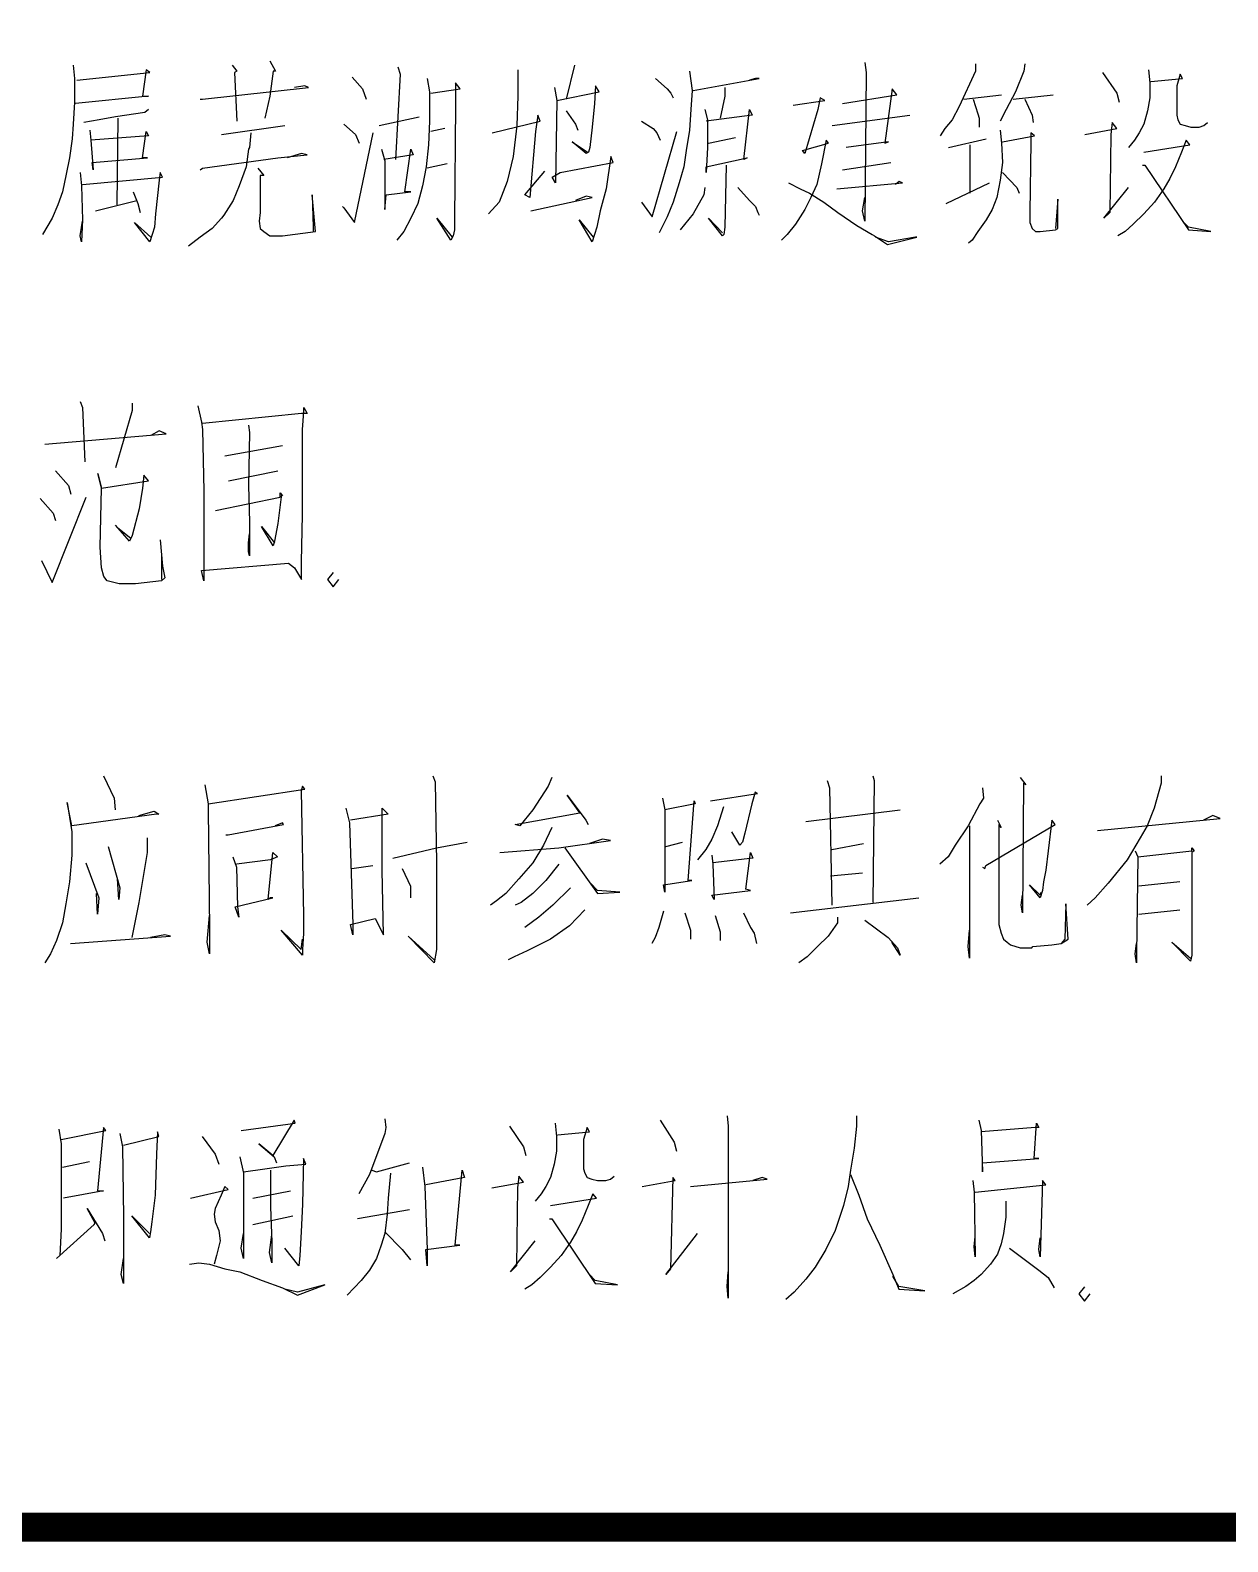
# Model space of a CAD drawing. Extents: x -307088 to 5640332, y -3541089 to -2181377.
# Drawn here: x 5609129 to 5611181, y -3195514 to -3192923 of the extents above; entities that cross this region are included whole.
import ezdxf

# ---------------------------------------------------------------- set-up
doc = ezdxf.new("R2010")
doc.units = 0
doc.header["$LTSCALE"] = 100
doc.header["$MEASUREMENT"] = 0
doc.layers.get('0').update_dxf_attribs({"linetype": 'CONTINUOUS'})
doc.layers.add('PUB_TITLE', color=4, linetype='CONTINUOUS')

# ---------------------------------------------------------------- blocks, each defined once
blk = doc.blocks.new('A$C7C132CDA')
at = {"layer": 'PUB_TITLE'}
for p, q in [((1951.2, 2530.5), (1953.2, 2507.8)), ((1957.2, 2505.3), (2082.2, 2517.9)), ((2076.2, 2522.9), (2070.1, 2477.6)), ((2082.2, 2517.9), (2076.2, 2522.9)), ((2223.3, 2530.5), (2231.4, 2520.4)), ((2231.4, 2520.4), (2227.3, 2517.9)), ((2227.3, 2517.9), (2231.4, 2434.7)), ((2287.8, 2538), (2297.9, 2520.4)), ((2293.9, 2520.4), (2287.8, 2477.6)), ((2297.9, 2520.4), (2293.9, 2520.4)), ((2511.6, 2515.4), (2503.5, 2369.2)), ((2507.5, 2528), (2511.6, 2515.4)), ((2713.1, 2522.9), (2713.1, 2477.6)), ((2809.9, 2530.5), (2795.8, 2472.5)), ((3007.4, 2520.4), (3011.5, 2487.6)), ((3307.8, 2535.5), (3309.8, 2517.9)), ((3309.8, 2517.9), (3307.8, 2263.4)), ((3497.3, 2520.4), (3469, 2459.9)), ((3497.3, 2533), (3497.3, 2520.4)), ((3579.9, 2520.4), (3565.8, 2485.1)), ((3581.9, 2533), (3579.9, 2520.4)), ((3715, 2517.9), (3739.1, 2482.6)), ((3793.6, 2522.9), (3795.6, 2500.2)), ((3848, 2515.4), (3841.9, 2495.2)), ((3852, 2507.8), (3848, 2515.4)), ((1953.2, 2507.8), (1953.2, 2467.5)), ((2172.9, 2472.5), (2354.3, 2492.7)), ((2348.3, 2495.2), (2330.1, 2492.7)), ((2354.3, 2492.7), (2348.3, 2495.2)), ((2428.9, 2510.3), (2447.1, 2490.2)), ((2447.1, 2490.2), (2453.1, 2472.5)), ((2557.9, 2507.8), (2561.9, 2485.1)), ((2564, 2482.6), (2614.4, 2490.2)), ((2606.3, 2500.2), (2606.3, 2462.4)), ((2614.4, 2490.2), (2606.3, 2500.2)), ((2775.6, 2492.7), (2779.6, 2470)), ((2846.2, 2495.2), (2844.2, 2465)), ((2852.2, 2485.1), (2846.2, 2495.2)), ((2949, 2507.8), (2969.1, 2490.2)), ((2969.1, 2490.2), (2975.2, 2482.6)), ((3011.5, 2487.6), (3009.4, 2454.9)), ((3013.5, 2487.6), (3126.4, 2507.8)), ((3067.9, 2492.7), (3067.9, 2477.6)), ((3120.3, 2507.8), (3110.2, 2505.3)), ((3126.4, 2507.8), (3120.3, 2507.8)), ((3354.1, 2490.2), (3342, 2396.9)), ((3362.2, 2480.1), (3354.1, 2490.2)), ((3795.6, 2500.2), (3795.6, 2475)), ((3797.6, 2502.8), (3852, 2507.8)), ((3841.9, 2495.2), (3841.9, 2477.6)), ((1953.2, 2467.5), (1951.2, 2429.7)), ((2080.2, 2477.6), (1955.2, 2465)), ((2070.1, 2477.6), (2080.2, 2477.6)), ((2168.9, 2472.5), (2172.9, 2472.5)), ((2287.8, 2477.6), (2279.7, 2439.8)), ((2561.9, 2485.1), (2561.9, 2434.7)), ((2606.3, 2462.4), (2604.3, 2265.9)), ((2713.1, 2477.6), (2711.1, 2427.2)), ((2779.6, 2470), (2777.6, 2328.9)), ((2779.6, 2470), (2852.2, 2485.1)), ((2844.2, 2465), (2840.1, 2424.6)), ((2975.2, 2482.6), (2979.2, 2475)), ((3067.9, 2477.6), (3059.8, 2439.8)), ((3184.8, 2462.4), (3239.2, 2470)), ((3231.2, 2475), (3227.1, 2454.9)), ((3239.2, 2470), (3231.2, 2475)), ((3269.5, 2465), (3362.2, 2480.1)), ((3477.1, 2472.5), (3541.6, 2480.1)), ((3493.2, 2472.5), (3501.3, 2447.3)), ((3565.8, 2485.1), (3549.7, 2454.9)), ((3561.8, 2472.5), (3630.3, 2480.1)), ((3581.9, 2472.5), (3594, 2444.8)), ((3739.1, 2482.6), (3743.2, 2467.5)), ((3795.6, 2475), (3791.6, 2452.4)), ((3841.9, 2477.6), (3841.9, 2462.4)), ((3841.9, 2462.4), (3841.9, 2444.8)), ((1995.5, 2437.2), (1969.3, 2432.2)), ((2023.7, 2442.3), (1995.5, 2437.2)), ((2074.1, 2449.8), (2023.7, 2442.3)), ((2027.8, 2439.8), (2025.8, 2291.1)), ((2080.2, 2454.9), (2074.1, 2449.8)), ((2475.3, 2427.2), (2543.8, 2442.3)), ((2747.4, 2444.8), (2743.4, 2417.1)), ((2751.4, 2434.7), (2747.4, 2444.8)), ((2795.8, 2452.4), (2811.9, 2429.7)), ((3009.4, 2454.9), (3007.4, 2419.6)), ((3033.6, 2454.9), (3037.7, 2437.2)), ((3114.3, 2444.8), (3035.6, 2434.7)), ((3037.7, 2437.2), (3037.7, 2389.4)), ((3100.2, 2369.2), (3110.2, 2454.9)), ((3110.2, 2454.9), (3114.3, 2444.8)), ((3227.1, 2454.9), (3205, 2379.3)), ((3251.3, 2427.2), (3384.4, 2444.8)), ((3456.9, 2437.2), (3444.8, 2422.1)), ((3469, 2459.9), (3456.9, 2437.2)), ((3501.3, 2447.3), (3503.3, 2439.8)), ((3503.3, 2439.8), (3503.3, 2424.6)), ((3549.7, 2454.9), (3539.6, 2434.7)), ((3594, 2444.8), (3596, 2432.2)), ((3791.6, 2452.4), (3785.5, 2429.7)), ((3841.9, 2444.8), (3844, 2437.2)), ((3844, 2437.2), (3848, 2429.7)), ((1951.2, 2429.7), (1949.2, 2404.5)), ((1979.4, 2419.6), (1981.4, 2402)), ((2080.2, 2409.5), (1981.4, 2402)), ((2070.1, 2371.7), (2076.2, 2417.1)), ((2076.2, 2417.1), (2080.2, 2409.5)), ((2205.2, 2412), (2314, 2427.2)), ((2255.6, 2414.6), (2253.5, 2389.4)), ((2414.8, 2429.7), (2435, 2412)), ((2432.9, 2260.9), (2465.2, 2414.6)), ((2435, 2412), (2441, 2396.9)), ((2561.9, 2434.7), (2559.9, 2394.4)), ((2588.2, 2422.1), (2564, 2417.1)), ((2668.8, 2414.6), (2751.4, 2434.7)), ((2711.1, 2427.2), (2705.1, 2374.3)), ((2743.4, 2417.1), (2733.3, 2303.7)), ((2811.9, 2429.7), (2815.9, 2419.6)), ((2840.1, 2424.6), (2836.1, 2389.4)), ((2924.8, 2434.7), (2944.9, 2422.1)), ((2942.9, 2270.9), (2985.3, 2417.1)), ((2944.9, 2422.1), (2951, 2414.6)), ((2951, 2414.6), (2957, 2402)), ((3007.4, 2419.6), (3001.4, 2384.3)), ((3444.8, 2422.1), (3436.8, 2409.5)), ((3539.6, 2419.6), (3541.6, 2396.9)), ((3543.6, 2399.4), (3598, 2409.5)), ((3592, 2414.6), (3592, 2399.4)), ((3598, 2409.5), (3592, 2414.6)), ((3684.7, 2412), (3739.1, 2422.1)), ((3729.1, 2412), (3727.1, 2278.5)), ((3731.1, 2432.2), (3729.1, 2412)), ((3739.1, 2422.1), (3731.1, 2432.2)), ((3777.4, 2414.6), (3769.4, 2402)), ((3785.5, 2429.7), (3777.4, 2414.6)), ((3848, 2429.7), (3856.1, 2427.2)), ((3856.1, 2427.2), (3866.1, 2424.6)), ((3866.1, 2424.6), (3880.2, 2424.6)), ((3880.2, 2424.6), (3888.3, 2427.2)), ((3888.3, 2427.2), (3894.4, 2432.2)), ((1949.2, 2404.5), (1945.1, 2371.7)), ((1981.4, 2402), (1985.4, 2351.6)), ((2251.5, 2386.8), (2247.5, 2356.6)), ((2253.5, 2389.4), (2251.5, 2386.8)), ((2479.3, 2386.8), (2485.4, 2366.7)), ((2519.6, 2313.8), (2529.7, 2386.8)), ((2529.7, 2386.8), (2533.7, 2376.8)), ((2559.9, 2394.4), (2555.9, 2356.6)), ((2805.9, 2399.4), (2832.1, 2381.8)), ((2830, 2379.3), (2805.9, 2399.4)), ((2836.1, 2389.4), (2834.1, 2381.8)), ((3001.4, 2384.3), (2997.4, 2356.6)), ((3037.7, 2389.4), (3035.6, 2346.5)), ((3039.7, 2396.9), (3086, 2407)), ((3200.9, 2384.3), (3245.3, 2396.9)), ((3205, 2379.3), (3200.9, 2384.3)), ((3241.3, 2402), (3233.2, 2361.7)), ((3245.3, 2396.9), (3241.3, 2402)), ((3348.1, 2399.4), (3275.5, 2389.4)), ((3342, 2396.9), (3348.1, 2399.4)), ((3450.9, 2389.4), (3515.4, 2404.5)), ((3487.2, 2394.4), (3487.2, 2311.3)), ((3541.6, 2396.9), (3543.6, 2364.2)), ((3592, 2399.4), (3590, 2278.5)), ((3769.4, 2402), (3759.3, 2389.4)), ((3785.5, 2381.8), (3864.1, 2394.4)), ((3858.1, 2402), (3850, 2381.8)), ((3864.1, 2394.4), (3858.1, 2402)), ((1945.1, 2371.7), (1939.1, 2344)), ((1983.4, 2364.2), (2078.2, 2371.7)), ((1985.4, 2351.6), (1983.4, 2364.2)), ((2078.2, 2371.7), (2070.1, 2371.7)), ((2172.9, 2354.1), (2301.9, 2371.7)), ((2301.9, 2371.7), (2352.3, 2376.8)), ((2342.2, 2379.3), (2318, 2371.7)), ((2352.3, 2376.8), (2342.2, 2379.3)), ((2533.7, 2376.8), (2483.3, 2369.2)), ((2485.4, 2366.7), (2485.4, 2283.5)), ((2592.2, 2361.7), (2557.9, 2354.1)), ((2705.1, 2374.3), (2695, 2331.4)), ((2785.7, 2346.5), (2876.4, 2364.2)), ((2834.1, 2381.8), (2830, 2379.3)), ((2872.4, 2374.3), (2864.3, 2318.8)), ((2876.4, 2364.2), (2872.4, 2374.3)), ((3035.6, 2356.6), (3106.2, 2371.7)), ((3069.9, 2359.1), (3067.9, 2253.3)), ((3106.2, 2371.7), (3100.2, 2369.2)), ((3233.2, 2361.7), (3225.1, 2326.4)), ((3269.5, 2351.6), (3352.1, 2364.2)), ((3543.6, 2364.2), (3539.6, 2333.9)), ((3783.5, 2359.1), (3787.5, 2359.1)), ((3787.5, 2359.1), (3862.1, 2248.3)), ((3850, 2381.8), (3839.9, 2356.6)), ((1939.1, 2344), (1933, 2313.8)), ((1963.3, 2346.5), (1965.3, 2323.9)), ((1967.3, 2326.4), (2104.4, 2339)), ((2098.3, 2333.9), (2092.3, 2276)), ((2100.3, 2346.5), (2098.3, 2333.9)), ((2104.4, 2339), (2100.3, 2346.5)), ((2168.9, 2351.6), (2172.9, 2354.1)), ((2247.5, 2356.6), (2235.4, 2323.9)), ((2267.6, 2354.1), (2277.7, 2341.5)), ((2271.7, 2341.5), (2271.7, 2283.5)), ((2277.7, 2341.5), (2271.7, 2341.5)), ((2555.9, 2356.6), (2549.9, 2323.9)), ((2725.2, 2308.7), (2759.5, 2349.1)), ((2771.6, 2339), (2785.7, 2346.5)), ((2777.6, 2328.9), (2771.6, 2339)), ((2997.4, 2356.6), (2989.3, 2328.9)), ((3035.6, 2346.5), (3035.6, 2356.6)), ((3539.6, 2333.9), (3533.5, 2303.7)), ((3543.6, 2346.5), (3567.8, 2321.3)), ((3829.9, 2336.5), (3819.8, 2318.8)), ((3839.9, 2356.6), (3829.9, 2336.5)), ((1933, 2313.8), (1925, 2291.1)), ((1965.3, 2323.9), (1967.3, 2265.9)), ((2054, 2313.8), (2062, 2293.6)), ((2235.4, 2323.9), (2225.3, 2298.7)), ((2360.4, 2308.7), (2362.4, 2253.3)), ((2366.4, 2245.7), (2360.4, 2308.7)), ((2485.4, 2283.5), (2487.4, 2308.7)), ((2487.4, 2308.7), (2529.7, 2313.8)), ((2529.7, 2313.8), (2519.6, 2313.8)), ((2549.9, 2323.9), (2541.8, 2293.6)), ((2695, 2331.4), (2680.9, 2296.1)), ((2733.3, 2303.7), (2725.2, 2308.7)), ((2830, 2306.2), (2811.9, 2298.7)), ((2840.1, 2303.7), (2830, 2306.2)), ((2864.3, 2318.8), (2854.2, 2281)), ((2989.3, 2328.9), (2979.2, 2296.1)), ((3031.6, 2308.7), (3013.5, 2276)), ((3033.6, 2321.3), (3031.6, 2308.7)), ((3090.1, 2321.3), (3110.2, 2298.7)), ((3176.8, 2328.9), (3196.9, 2318.8)), ((3196.9, 2318.8), (3213, 2311.3)), ((3213, 2311.3), (3237.2, 2296.1)), ((3225.1, 2326.4), (3215.1, 2303.7)), ((3259.4, 2318.8), (3372.3, 2328.9)), ((3366.2, 2331.4), (3360.2, 2326.4)), ((3372.3, 2328.9), (3366.2, 2331.4)), ((3446.9, 2293.6), (3521.4, 2328.9)), ((3567.8, 2321.3), (3571.8, 2311.3)), ((3717, 2268.4), (3759.3, 2321.3)), ((3819.8, 2318.8), (3803.6, 2296.1)), ((1925, 2291.1), (1914.9, 2268.4)), ((1989.5, 2281), (2060, 2298.7)), ((2062, 2293.6), (2066.1, 2278.5)), ((2225.3, 2298.7), (2209.2, 2273.5)), ((2271.7, 2283.5), (2271.7, 2278.5)), ((2412.8, 2288.6), (2414.8, 2286.1)), ((2414.8, 2286.1), (2432.9, 2260.9)), ((2541.8, 2293.6), (2529.7, 2268.4)), ((2680.9, 2296.1), (2662.7, 2276)), ((2735.3, 2281), (2840.1, 2303.7)), ((2854.2, 2281), (2848.2, 2253.3)), ((2924.8, 2296.1), (2942.9, 2270.9)), ((2979.2, 2296.1), (2969.1, 2270.9)), ((3110.2, 2298.7), (3120.3, 2288.6)), ((3120.3, 2288.6), (3124.3, 2278.5)), ((3205, 2283.5), (3188.8, 2258.3)), ((3215.1, 2303.7), (3205, 2283.5)), ((3237.2, 2296.1), (3261.4, 2278.5)), ((3303.7, 2281), (3307.8, 2303.7)), ((3307.8, 2263.4), (3303.7, 2281)), ((3525.5, 2283.5), (3515.4, 2265.9)), ((3533.5, 2303.7), (3525.5, 2283.5)), ((3638.4, 2301.2), (3634.3, 2250.8)), ((3638.4, 2250.8), (3638.4, 2301.2)), ((3803.6, 2296.1), (3785.5, 2276)), ((1914.9, 2268.4), (1898.8, 2240.7)), ((1963.3, 2238.2), (1967.3, 2263.4)), ((1967.3, 2265.9), (1965.3, 2228.1)), ((2056, 2260.9), (2084.2, 2235.7)), ((2082.2, 2228.1), (2056, 2260.9)), ((2092.3, 2276), (2090.3, 2253.3)), ((2205.2, 2268.4), (2189, 2250.8)), ((2209.2, 2273.5), (2205.2, 2268.4)), ((2271.7, 2278.5), (2269.7, 2263.4)), ((2269.7, 2263.4), (2271.7, 2250.8)), ((2529.7, 2268.4), (2517.6, 2245.7)), ((2574, 2268.4), (2600.2, 2235.7)), ((2598.2, 2230.6), (2574, 2268.4)), ((2604.3, 2265.9), (2604.3, 2248.3)), ((2817.9, 2265.9), (2842.1, 2235.7)), ((2840.1, 2228.1), (2817.9, 2265.9)), ((2969.1, 2270.9), (2955, 2243.2)), ((3013.5, 2276), (2991.3, 2248.3)), ((3039.7, 2268.4), (3063.9, 2243.2)), ((3063.9, 2238.2), (3039.7, 2268.4)), ((3124.3, 2278.5), (3126.4, 2273.5)), ((3188.8, 2258.3), (3174.7, 2240.7)), ((3261.4, 2278.5), (3293.7, 2255.8)), ((3293.7, 2255.8), (3319.9, 2240.7)), ((3515.4, 2265.9), (3501.3, 2245.7)), ((3590, 2278.5), (3590, 2260.9)), ((3590, 2260.9), (3594, 2250.8)), ((3727.1, 2278.5), (3717, 2268.4)), ((3767.4, 2258.3), (3753.3, 2245.7)), ((3785.5, 2276), (3767.4, 2258.3)), ((3862.1, 2253.3), (3852, 2263.4)), ((1965.3, 2228.1), (1963.3, 2238.2)), ((2086.2, 2240.7), (2082.2, 2228.1)), ((2090.3, 2253.3), (2086.2, 2240.7)), ((2168.9, 2235.7), (2148.7, 2220.6)), ((2189, 2250.8), (2168.9, 2235.7)), ((2271.7, 2250.8), (2277.7, 2245.7)), ((2277.7, 2245.7), (2287.8, 2238.2)), ((2287.8, 2238.2), (2310, 2238.2)), ((2310, 2238.2), (2366.4, 2245.7)), ((2362.4, 2253.3), (2362.4, 2245.7)), ((2517.6, 2245.7), (2505.5, 2230.6)), ((2602.3, 2238.2), (2598.2, 2230.6)), ((2604.3, 2248.3), (2602.3, 2238.2)), ((2848.2, 2253.3), (2840.1, 2228.1)), ((3065.9, 2240.7), (3063.9, 2238.2)), ((3067.9, 2253.3), (3065.9, 2240.7)), ((3174.7, 2240.7), (3164.7, 2230.6)), ((3319.9, 2240.7), (3323.9, 2238.2)), ((3323.9, 2238.2), (3346.1, 2223.1)), ((3348.1, 2228.1), (3325.9, 2235.7)), ((3346.1, 2223.1), (3396.5, 2235.7)), ((3394.5, 2235.7), (3348.1, 2228.1)), ((3396.5, 2235.7), (3394.5, 2235.7)), ((3491.2, 2230.6), (3485.2, 2225.6)), ((3501.3, 2245.7), (3491.2, 2230.6)), ((3594, 2250.8), (3600.1, 2245.7)), ((3600.1, 2245.7), (3608.1, 2245.7)), ((3608.1, 2245.7), (3634.3, 2248.3)), ((3634.3, 2248.3), (3638.4, 2250.8)), ((3753.3, 2245.7), (3741.2, 2238.2)), ((3900.4, 2245.7), (3862.1, 2253.3)), ((3862.1, 2248.3), (3900.4, 2245.7)), ((1963.3, 1954.2), (1967.3, 1944.1)), ((1967.3, 1944.1), (1971.3, 1850.9)), ((2052, 1951.6), (2052, 1939)), ((2164.8, 1946.6), (2170.9, 1918.9)), ((2346.3, 1944.1), (2352.3, 1934)), ((2346.3, 1936.5), (2346.3, 1944.1)), ((2052, 1939), (2023.7, 1840.8)), ((2170.9, 1918.9), (2172.9, 1906.3)), ((2342.2, 1934), (2172.9, 1916.4)), ((2352.3, 1934), (2342.2, 1934)), ((2344.2, 1906.3), (2346.3, 1936.5)), ((1902.8, 1881.1), (2110.4, 1898.7)), ((2098.3, 1903.8), (2084.2, 1896.2)), ((2110.4, 1898.7), (2098.3, 1903.8)), ((2172.9, 1906.3), (2174.9, 1800.5)), ((2251.5, 1913.9), (2253.5, 1901.3)), ((2253.5, 1901.3), (2251.5, 1810.5)), ((2344.2, 1828.2), (2344.2, 1906.3)), ((2211.2, 1860.9), (2310, 1878.6)), ((1920.9, 1835.7), (1943.1, 1810.5)), ((1993.5, 1830.7), (1999.6, 1805.5)), ((1999.6, 1805.5), (1993.5, 1830.7)), ((1999.6, 1805.5), (2080.2, 1818.1)), ((2072.1, 1828.2), (2070.1, 1805.5)), ((2080.2, 1818.1), (2072.1, 1828.2)), ((2217.3, 1818.1), (2301.9, 1835.7)), ((2344.2, 1760.2), (2344.2, 1828.2)), ((1894.7, 1787.9), (1916.9, 1762.7)), ((1914.9, 1644.2), (1973.4, 1790.4)), ((1943.1, 1810.5), (1947.1, 1795.4)), ((1997.5, 1704.7), (1999.6, 1805.5)), ((2070.1, 1805.5), (2064.1, 1770.2)), ((2174.9, 1800.5), (2174.9, 1722.4)), ((2195.1, 1767.7), (2305.9, 1790.4)), ((2251.5, 1810.5), (2253.5, 1747.6)), ((2308, 1795.4), (2301.9, 1745)), ((2305.9, 1797.9), (2310, 1792.9)), ((2305.9, 1790.4), (2305.9, 1797.9)), ((2310, 1792.9), (2308, 1795.4)), ((1916.9, 1762.7), (1920.9, 1750.1)), ((2064.1, 1770.2), (2052, 1724.9)), ((2047.9, 1714.8), (2023.7, 1742.5)), ((2027.8, 1737.5), (2049.9, 1719.8)), ((2253.5, 1747.6), (2253.5, 1689.6)), ((2273.7, 1740), (2295.9, 1712.3)), ((2293.9, 1707.2), (2273.7, 1740)), ((2301.9, 1745), (2295.9, 1714.8)), ((2342.2, 1679.5), (2344.2, 1760.2)), ((2052, 1724.9), (2047.9, 1714.8)), ((2100.3, 1717.3), (2104.4, 1672)), ((2174.9, 1722.4), (2174.9, 1646.8)), ((2251.5, 1712.3), (2253.5, 1727.4)), ((2251.5, 1697.2), (2251.5, 1712.3)), ((2295.9, 1714.8), (2293.9, 1707.2)), ((1999.6, 1669.4), (1997.5, 1704.7)), ((2102.4, 1692.1), (2102.4, 1649.3)), ((2253.5, 1689.6), (2251.5, 1697.2)), ((1896.8, 1682), (1914.9, 1644.2)), ((2003.6, 1654.3), (1999.6, 1669.4)), ((2104.4, 1672), (2108.4, 1651.8)), ((2170.9, 1664.4), (2320.1, 1677)), ((2174.9, 1646.8), (2170.9, 1664.4)), ((2320.1, 1677), (2330.1, 1669.4)), ((2330.1, 1669.4), (2342.2, 1649.3)), ((2342.2, 1649.3), (2342.2, 1679.5)), ((2396.4, 1661.3), (2386.6, 1649)), ((2009.6, 1646.8), (2003.6, 1654.3)), ((2029.8, 1641.7), (2009.6, 1646.8)), ((2058, 1641.7), (2029.8, 1641.7)), ((2102.4, 1646.8), (2058, 1641.7)), ((2108.4, 1651.8), (2102.4, 1646.8)), ((2386.6, 1649), (2396.4, 1636.7)), ((2396.4, 1636.7), (2406.3, 1649)), ((2003.1, 1312.5), (2021.3, 1274.7)), ((2176.5, 1297.4), (2182.5, 1264.7)), ((2567.5, 1312.5), (2571.6, 1302.5)), ((2571.6, 1302.5), (2573.6, 1163.9)), ((2771.1, 1310), (2765.1, 1294.9)), ((3242.8, 1305), (3246.8, 1292.4)), ((3321.4, 1312.5), (3323.4, 1305)), ((3323.4, 1305), (3321.4, 1095.8)), ((3573.4, 1310), (3583.5, 1297.4)), ((3579.4, 1299.9), (3577.4, 1078.2)), ((3583.5, 1297.4), (3579.4, 1299.9)), ((3815.3, 1299.9), (3803.2, 1257.1)), ((3815.3, 1312.5), (3815.3, 1299.9)), ((2021.3, 1274.7), (2023.3, 1254.6)), ((2182.5, 1264.7), (2347.8, 1289.9)), ((2343.8, 1294.9), (2341.8, 1287.3)), ((2341.8, 1287.3), (2345.8, 1073.2)), ((2347.8, 1289.9), (2343.8, 1294.9)), ((2765.1, 1294.9), (2738.9, 1254.6)), ((2797.3, 1279.8), (2829.6, 1236.9)), ((2819.5, 1249.5), (2797.3, 1279.8)), ((2960.6, 1274.7), (2964.6, 1254.6)), ((3004.9, 1133.6), (3015, 1269.7)), ((3015, 1269.7), (3017, 1264.7)), ((3043.2, 1269.7), (3123.9, 1282.3)), ((3119.8, 1284.8), (3113.8, 1264.7)), ((3123.9, 1282.3), (3119.8, 1284.8)), ((3246.8, 1292.4), (3250.9, 1090.8)), ((3510.9, 1274.7), (3504.8, 1264.7)), ((3508.9, 1292.4), (3510.9, 1274.7)), ((1940.6, 1267.2), (1948.7, 1216.8)), ((1948.7, 1226.9), (1940.6, 1267.2)), ((2093.8, 1247), (1948.7, 1226.9)), ((2063.6, 1244.5), (2089.8, 1252.1)), ((2089.8, 1252.1), (2097.9, 1247)), ((2097.9, 1247), (2093.8, 1247)), ((2182.5, 1264.7), (2182.5, 1254.6)), ((2182.5, 1254.6), (2184.5, 1050.5)), ((2418.4, 1257.1), (2424.4, 1231.9)), ((2490.9, 1247), (2426.4, 1236.9)), ((2480.8, 1257.1), (2490.9, 1247)), ((2480.8, 1151.3), (2480.8, 1257.1)), ((2708.6, 1229.4), (2819.5, 1249.5)), ((2738.9, 1254.6), (2716.7, 1226.9)), ((3017, 1264.7), (2964.6, 1254.6)), ((2964.6, 1254.6), (2964.6, 1181.5)), ((3065.4, 1259.6), (3055.3, 1226.9)), ((3113.8, 1264.7), (3101.7, 1214.3)), ((3206.5, 1234.4), (3367.8, 1254.6)), ((3504.8, 1264.7), (3484.7, 1226.9)), ((3803.2, 1257.1), (3791.1, 1226.9)), ((3904, 1244.5), (3887.8, 1236.9)), ((3916.1, 1239.5), (3904, 1244.5)), ((2216.8, 1211.7), (2311.5, 1229.4)), ((2309.5, 1231.9), (2297.4, 1226.9)), ((2311.5, 1229.4), (2309.5, 1231.9)), ((2424.4, 1231.9), (2430.5, 1058)), ((2716.7, 1226.9), (2708.6, 1229.4)), ((2771.1, 1224.3), (2757, 1194.1)), ((2829.6, 1236.9), (2833.6, 1229.4)), ((3055.3, 1226.9), (3045.3, 1204.2)), ((3484.7, 1226.9), (3462.5, 1194.1)), ((3486.7, 1226.9), (3486.7, 1000.1)), ((3514.9, 1158.8), (3633.9, 1229.4)), ((3535.1, 1236.9), (3541.1, 1224.3)), ((3537.1, 1229.4), (3537.1, 1075.7)), ((3541.1, 1224.3), (3537.1, 1229.4)), ((3627.8, 1236.9), (3621.8, 1184)), ((3633.9, 1229.4), (3627.8, 1236.9)), ((3706.4, 1219.3), (3916.1, 1239.5)), ((3791.1, 1226.9), (3779, 1206.7)), ((1948.7, 1216.8), (1948.7, 1176.5)), ((2077.7, 1206.7), (2077.7, 1181.5)), ((2212.8, 1211.7), (2216.8, 1211.7)), ((2573.6, 1189.1), (2626, 1199.1)), ((2757, 1194.1), (2738.9, 1163.9)), ((2783.2, 1189.1), (2871.9, 1201.7)), ((2857.8, 1204.2), (2835.6, 1196.6)), ((2871.9, 1201.7), (2857.8, 1204.2)), ((2966.6, 1191.6), (2994.9, 1199.1)), ((3045.3, 1204.2), (3035.2, 1186.5)), ((3093.6, 1194.1), (3079.5, 1216.8)), ((3097.7, 1199.1), (3093.6, 1194.1)), ((3101.7, 1214.3), (3097.7, 1199.1)), ((3250.9, 1186.5), (3305.3, 1196.6)), ((3462.5, 1194.1), (3450.4, 1174)), ((3779, 1206.7), (3756.8, 1168.9)), ((1948.7, 1176.5), (1944.7, 1131.1)), ((2011.2, 1191.6), (2031.3, 1121)), ((2077.7, 1181.5), (2063.6, 1095.8)), ((2224.8, 1174), (2230.9, 1156.3)), ((2289.4, 1168.9), (2230.9, 1161.4)), ((2285.3, 1100.9), (2293.4, 1181.5)), ((2301.4, 1174), (2289.4, 1168.9)), ((2293.4, 1181.5), (2301.4, 1174)), ((2499, 1171.4), (2573.6, 1189.1)), ((2682.4, 1181.5), (2783.2, 1189.1)), ((2793.3, 1189.1), (2849.7, 1111)), ((2964.6, 1181.5), (2964.6, 1113.5)), ((3035.2, 1186.5), (3021.1, 1168.9)), ((3045.3, 1176.5), (3047.3, 1161.4)), ((3115.8, 1171.4), (3047.3, 1163.9)), ((3103.7, 1118.5), (3111.8, 1181.5)), ((3111.8, 1181.5), (3115.8, 1171.4)), ((3450.4, 1174), (3436.3, 1161.4)), ((3621.8, 1184), (3617.7, 1151.3)), ((3756.8, 1168.9), (3724.6, 1128.6)), ((3770.9, 1184), (3775, 1174)), ((3775, 1174), (3772.9, 1007.7)), ((3775, 1174), (3867.7, 1184)), ((3867.7, 1189.1), (3871.7, 1184)), ((3867.7, 1184), (3867.7, 1189.1)), ((3871.7, 1184), (3867.7, 1181.5)), ((3867.7, 1181.5), (3867.7, 1005.1)), ((1972.9, 1163.9), (1995.1, 1103.4)), ((2230.9, 1156.3), (2232.9, 1088.3)), ((2428.4, 1153.8), (2464.7, 1158.8)), ((2482.9, 1040.4), (2480.8, 1151.3)), ((2515.1, 1153.8), (2529.2, 1123.6)), ((2573.6, 1163.9), (2573.6, 1078.2)), ((2738.9, 1163.9), (2714.7, 1136.2)), ((2783.2, 1161.4), (2761, 1133.6)), ((3047.3, 1161.4), (3049.3, 1100.9)), ((3248.8, 1141.2), (3303.3, 1146.2)), ((3508.9, 1156.3), (3512.9, 1153.8)), ((3512.9, 1153.8), (3514.9, 1158.8)), ((3617.7, 1151.3), (3613.7, 1131.1)), ((1944.7, 1131.1), (1938.6, 1093.3)), ((2029.3, 1100.9), (2027.3, 1136.2)), ((2031.3, 1121), (2029.3, 1100.9)), ((2529.2, 1123.6), (2529.2, 1103.4)), ((2714.7, 1136.2), (2692.5, 1111)), ((2761, 1133.6), (2738.9, 1111)), ((2803.4, 1121), (2773.1, 1090.8)), ((2849.7, 1116), (2837.6, 1128.6)), ((2888, 1113.5), (2849.7, 1116)), ((2962.6, 1126.1), (3011, 1133.6)), ((2964.6, 1113.5), (2962.6, 1126.1)), ((3011, 1133.6), (3004.9, 1133.6)), ((3045.3, 1108.4), (3111.8, 1116)), ((3111.8, 1116), (3103.7, 1118.5)), ((3589.5, 1126.1), (3607.7, 1108.4)), ((3607.7, 1103.4), (3589.5, 1126.1)), ((3611.7, 1116), (3607.7, 1103.4)), ((3613.7, 1131.1), (3611.7, 1116)), ((3724.6, 1128.6), (3702.4, 1103.4)), ((3847.5, 1131.1), (3777, 1123.6)), ((1938.6, 1093.3), (1932.6, 1060.6)), ((1993, 1075.7), (1991, 1111)), ((1995.1, 1103.4), (1993, 1075.7)), ((2063.6, 1095.8), (2051.5, 1035.4)), ((2228.9, 1088.3), (2293.4, 1103.4)), ((2234.9, 1070.6), (2228.9, 1088.3)), ((2232.9, 1088.3), (2234.9, 1070.6)), ((2289.4, 1103.4), (2285.3, 1100.9)), ((2293.4, 1103.4), (2289.4, 1103.4)), ((2676.4, 1098.4), (2666.3, 1090.8)), ((2692.5, 1111), (2676.4, 1098.4)), ((2718.7, 1095.8), (2708.6, 1090.8)), ((2738.9, 1111), (2718.7, 1095.8)), ((2773.1, 1090.8), (2748.9, 1070.6)), ((2849.7, 1111), (2888, 1113.5)), ((3049.3, 1100.9), (3045.3, 1108.4)), ((3180.3, 1078.2), (3400, 1103.4)), ((3575.4, 1090.8), (3577.4, 1108.4)), ((3577.4, 1078.2), (3575.4, 1090.8)), ((3607.7, 1108.4), (3609.7, 1113.5)), ((3652, 1093.3), (3650, 1032.8)), ((3656, 1032.8), (3652, 1093.3)), ((3702.4, 1103.4), (3688.3, 1090.8)), ((2180.5, 1027.8), (2184.5, 1073.2)), ((2345.8, 1073.2), (2345.8, 1065.6)), ((2345.8, 1065.6), (2345.8, 1042.9)), ((2426.4, 1058), (2468.8, 1068.1)), ((2468.8, 1068.1), (2482.9, 1040.4)), ((2573.6, 1078.2), (2573.6, 1015.2)), ((2748.9, 1070.6), (2724.8, 1053)), ((2827.6, 1083.2), (2801.4, 1055.5)), ((2962.6, 1080.7), (2954.5, 1053)), ((2998.9, 1078.2), (3009, 1048)), ((3051.3, 1073.2), (3059.4, 1045.4)), ((3099.7, 1078.2), (3111.8, 1053)), ((3260.9, 1070.6), (3260.9, 1060.6)), ((3307.3, 1065.6), (3347.6, 1035.4)), ((3537.1, 1075.7), (3537.1, 1058)), ((3777, 1075.7), (3847.5, 1083.2)), ((1932.6, 1060.6), (1922.5, 1030.3)), ((1946.7, 1025.3), (2118, 1037.9)), ((2107.9, 1040.4), (2083.7, 1035.4)), ((2118, 1037.9), (2107.9, 1040.4)), ((2184.5, 1050.5), (2184.5, 1007.7)), ((2307.5, 1048), (2341.8, 1015.2)), ((2343.8, 1005.1), (2307.5, 1048)), ((2345.8, 1042.9), (2343.8, 1015.2)), ((2430.5, 1040.4), (2426.4, 1058)), ((2430.5, 1058), (2430.5, 1040.4)), ((2525.2, 1037.9), (2569.5, 997.6)), ((2569.5, 992.5), (2525.2, 1037.9)), ((2801.4, 1055.5), (2769.1, 1032.8)), ((2954.5, 1053), (2948.5, 1035.4)), ((3009, 1048), (3009, 1032.8)), ((3059.4, 1045.4), (3059.4, 1030.3)), ((3111.8, 1053), (3117.8, 1042.9)), ((3117.8, 1042.9), (3121.9, 1025.3)), ((3244.8, 1037.9), (3226.7, 1020.2)), ((3260.9, 1060.6), (3244.8, 1037.9)), ((3484.7, 1020.2), (3486.7, 1048)), ((3537.1, 1058), (3541.1, 1042.9)), ((3541.1, 1042.9), (3545.2, 1032.8)), ((1922.5, 1030.3), (1912.4, 1007.7)), ((2184.5, 1007.7), (2180.5, 1027.8)), ((2341.8, 1015.2), (2343.8, 1032.8)), ((2343.8, 1015.2), (2343.8, 1005.1)), ((2573.6, 1015.2), (2569.5, 992.5)), ((2728.8, 1012.7), (2706.6, 1002.6)), ((2769.1, 1032.8), (2728.8, 1012.7)), ((2948.5, 1035.4), (2942.5, 1025.3)), ((3226.7, 1020.2), (3208.5, 1002.6)), ((3347.6, 1035.4), (3363.7, 1017.7)), ((3367.8, 1005.1), (3353.7, 1027.8)), ((3363.7, 1017.7), (3367.8, 1005.1)), ((3486.7, 1000.1), (3484.7, 1020.2)), ((3545.2, 1032.8), (3551.2, 1027.8)), ((3551.2, 1027.8), (3557.3, 1022.8)), ((3557.3, 1022.8), (3573.4, 1017.7)), ((3573.4, 1017.7), (3593.5, 1017.7)), ((3593.5, 1017.7), (3595.6, 1020.2)), ((3595.6, 1020.2), (3627.8, 1022.8)), ((3627.8, 1022.8), (3643.9, 1025.3)), ((3650, 1032.8), (3643.9, 1025.3)), ((3643.9, 1025.3), (3656, 1032.8)), ((3770.9, 1007.7), (3772.9, 1025.3)), ((3833.4, 1027.8), (3865.7, 1000.1)), ((3865.7, 995.1), (3833.4, 1027.8)), ((1912.4, 1007.7), (1902.3, 992.5)), ((2706.6, 1002.6), (2696.5, 997.6)), ((3208.5, 1002.6), (3194.4, 992.5)), ((3772.9, 992.5), (3770.9, 1007.7)), ((3772.9, 1007.7), (3772.9, 992.5)), ((3867.7, 1005.1), (3865.7, 995.1)), ((3071.5, 730), (3073.5, 712.4)), ((3293.2, 730), (3293.2, 712.4)), ((1926.5, 707.3), (1930.5, 682.1)), ((1930.5, 689.7), (2007.1, 704.8)), ((2003.1, 709.9), (1993, 601.5)), ((2007.1, 704.8), (2003.1, 709.9)), ((2031.3, 699.8), (2035.4, 677.1)), ((2095.8, 702.3), (2093.8, 664.5)), ((2097.9, 694.7), (2095.8, 702.3)), ((2239, 704.8), (2331.7, 717.4)), ((2329.7, 722.5), (2293.4, 662)), ((2331.7, 717.4), (2329.7, 722.5)), ((2484.9, 699.8), (2458.7, 629.2)), ((2484.9, 725), (2486.9, 709.9)), ((2486.9, 709.9), (2484.9, 699.8)), ((2698.5, 712.4), (2722.7, 677.1)), ((2777.2, 717.4), (2779.2, 694.7)), ((2781.2, 697.3), (2835.6, 702.3)), ((2831.6, 709.9), (2825.5, 689.7)), ((2835.6, 702.3), (2831.6, 709.9)), ((2956.6, 722.5), (2972.7, 697.3)), ((3073.5, 712.4), (3073.5, 417.6)), ((3293.2, 712.4), (3289.2, 674.6)), ((3502.8, 722.5), (3506.9, 704.8)), ((3599.6, 709.9), (3506.9, 702.3)), ((3506.9, 704.8), (3508.9, 634.3)), ((3597.6, 656.9), (3601.6, 717.4)), ((3605.6, 709.9), (3599.6, 709.9)), ((3601.6, 717.4), (3605.6, 709.9)), ((1930.5, 682.1), (1930.5, 606.5)), ((2035.4, 677.1), (2037.4, 556.2)), ((2037.4, 679.6), (2097.9, 694.7)), ((2172.4, 694.7), (2194.6, 664.5)), ((2269.2, 682.1), (2295.4, 659.5)), ((2293.4, 662), (2269.2, 682.1)), ((2722.7, 677.1), (2726.8, 662)), ((2779.2, 694.7), (2779.2, 669.5)), ((2825.5, 689.7), (2825.5, 672.1)), ((2972.7, 697.3), (2980.8, 684.7)), ((2980.8, 684.7), (2984.8, 669.5)), ((3289.2, 674.6), (3283.1, 636.8)), ((1932.6, 641.8), (1978.9, 651.9)), ((2093.8, 664.5), (2091.8, 594)), ((2194.6, 664.5), (2200.7, 646.9)), ((2236.9, 659.5), (2243, 631.7)), ((2295.4, 659.5), (2299.4, 649.4)), ((2345.8, 656.9), (2343.8, 578.8)), ((2349.8, 646.9), (2345.8, 656.9)), ((2470.8, 634.3), (2527.2, 649.4)), ((2779.2, 669.5), (2775.1, 646.9)), ((2825.5, 672.1), (2825.5, 656.9)), ((2825.5, 656.9), (2825.5, 639.3)), ((3508.9, 649.4), (3605.6, 656.9)), ((3508.9, 634.3), (3508.9, 649.4)), ((3605.6, 656.9), (3597.6, 656.9)), ((2243, 634.3), (2279.3, 639.3)), ((2243, 631.7), (2243, 518.4)), ((2279.3, 639.3), (2315.6, 644.3)), ((2289.4, 636.8), (2289.4, 573.8)), ((2315.6, 644.3), (2349.8, 646.9)), ((2458.7, 629.2), (2440.5, 596.5)), ((2462.7, 636.8), (2470.8, 634.3)), ((2495, 631.7), (2490.9, 588.9)), ((2549.4, 641.8), (2553.4, 609.1)), ((2621.9, 624.2), (2555.4, 611.6)), ((2605.8, 508.3), (2617.9, 636.8)), ((2617.9, 636.8), (2621.9, 624.2)), ((2714.7, 626.7), (2712.7, 606.5)), ((2722.7, 616.6), (2714.7, 626.7)), ((2769.1, 624.2), (2761, 609.1)), ((2775.1, 646.9), (2769.1, 624.2)), ((2825.5, 639.3), (2827.6, 631.7)), ((2827.6, 631.7), (2831.6, 624.2)), ((2831.6, 624.2), (2839.7, 621.7)), ((2871.9, 621.7), (2877.9, 626.7)), ((2978.7, 624.2), (2974.7, 468)), ((2982.8, 619.1), (2978.7, 624.2)), ((3131.9, 624.2), (3115.8, 619.1)), ((3140, 621.7), (3131.9, 624.2)), ((3283.1, 636.8), (3279.1, 609.1)), ((3283.1, 629.2), (3297.2, 594)), ((1930.5, 606.5), (1930.5, 543.6)), ((2003.1, 601.5), (1934.6, 588.9)), ((1993, 601.5), (2003.1, 601.5)), ((2152.3, 588.9), (2216.8, 604)), ((2210.7, 609.1), (2204.7, 594)), ((2216.8, 604), (2210.7, 609.1)), ((2259.1, 588.9), (2323.6, 601.5)), ((2553.4, 609.1), (2557.4, 500.7)), ((2668.3, 606.5), (2722.7, 616.6)), ((2712.7, 606.5), (2710.6, 473)), ((2753, 596.5), (2742.9, 583.9)), ((2761, 609.1), (2753, 596.5)), ((2841.7, 596.5), (2833.6, 576.3)), ((2839.7, 621.7), (2849.7, 619.1)), ((2847.7, 588.9), (2841.7, 596.5)), ((2849.7, 619.1), (2863.8, 619.1)), ((2863.8, 619.1), (2871.9, 621.7)), ((2926.3, 609.1), (2982.8, 619.1)), ((3009, 609.1), (3140, 621.7)), ((3279.1, 609.1), (3271, 576.3)), ((3492.8, 619.1), (3494.8, 599)), ((3494.8, 599), (3496.8, 488.1)), ((3496.8, 599), (3617.7, 611.6)), ((3611.7, 619.1), (3607.7, 488.1)), ((3617.7, 611.6), (3611.7, 619.1)), ((1974.9, 571.3), (2001.1, 528.4)), ((1989, 546.1), (1974.9, 571.3)), ((2091.8, 594), (2085.8, 548.6)), ((2194.6, 571.3), (2192.6, 561.2)), ((2204.7, 594), (2194.6, 571.3)), ((2289.4, 573.8), (2291.4, 513.3)), ((2343.8, 578.8), (2341.8, 531)), ((2490.9, 588.9), (2488.9, 561.2)), ((2769.1, 576.3), (2847.7, 588.9)), ((2833.6, 576.3), (2823.5, 551.1)), ((3271, 576.3), (3256.9, 533.5)), ((3297.2, 594), (3311.3, 553.6)), ((3549.2, 583.9), (3549.2, 556.2)), ((1987, 543.6), (1989, 546.1)), ((2037.4, 556.2), (2037.4, 548.6)), ((2037.4, 548.6), (2037.4, 442.8)), ((2051.5, 558.7), (2081.7, 528.4)), ((2081.7, 520.9), (2051.5, 558.7)), ((2085.8, 548.6), (2083.7, 531)), ((2192.6, 561.2), (2194.6, 548.6)), ((2194.6, 548.6), (2200.7, 533.5)), ((2259.1, 543.6), (2327.7, 558.7)), ((2527.2, 568.8), (2438.5, 553.6)), ((2488.9, 561.2), (2484.9, 528.4)), ((2767.1, 553.6), (2771.1, 553.6)), ((2771.1, 553.6), (2845.7, 442.8)), ((2823.5, 551.1), (2813.4, 531)), ((3311.3, 553.6), (3333.5, 508.3)), ((3549.2, 556.2), (3545.2, 528.4)), ((1922.5, 485.6), (1987, 543.6)), ((1930.5, 536), (1928.5, 490.6)), ((1930.5, 543.6), (1930.5, 536)), ((2001.1, 528.4), (2005.1, 515.8)), ((2083.7, 531), (2081.7, 520.9)), ((2200.7, 533.5), (2202.7, 515.8)), ((2239, 503.2), (2243, 528.4)), ((2243, 518.4), (2243, 485.6)), ((2287.3, 495.7), (2291.4, 525.9)), ((2341.8, 531), (2339.7, 490.6)), ((2484.9, 528.4), (2478.8, 508.3)), ((2484.9, 531), (2515.1, 500.7)), ((2813.4, 531), (2803.4, 513.3)), ((2966.6, 457.9), (3021.1, 528.4)), ((3256.9, 533.5), (3240.8, 500.7)), ((3494.8, 505.8), (3496.8, 523.4)), ((3545.2, 528.4), (3541.1, 510.8)), ((3605.6, 500.7), (3607.7, 520.9)), ((2202.7, 515.8), (2196.6, 490.6)), ((2243, 485.6), (2239, 503.2)), ((2291.4, 478), (2287.3, 495.7)), ((2291.4, 513.3), (2291.4, 510.8)), ((2291.4, 510.8), (2291.4, 478)), ((2337.7, 473), (2313.5, 503.2)), ((2478.8, 508.3), (2470.8, 485.6)), ((2515.1, 500.7), (2529.2, 483.1)), ((2555.4, 500.7), (2613.9, 508.3)), ((2557.4, 473), (2555.4, 500.7)), ((2557.4, 500.7), (2557.4, 473)), ((2613.9, 508.3), (2605.8, 508.3)), ((2700.6, 462.9), (2742.9, 515.8)), ((2803.4, 513.3), (2787.2, 490.6)), ((3240.8, 500.7), (3222.6, 470.5)), ((3333.5, 508.3), (3355.7, 457.9)), ((3496.8, 488.1), (3494.8, 505.8)), ((3535.1, 493.2), (3523, 475.5)), ((3541.1, 510.8), (3535.1, 493.2)), ((3555.2, 503.2), (3605.6, 465.4)), ((3607.7, 488.1), (3605.6, 500.7)), ((1928.5, 490.6), (1922.5, 485.6)), ((2033.4, 457.9), (2037.4, 485.6)), ((2150.3, 475.5), (2166.4, 478)), ((2166.4, 478), (2184.5, 475.5)), ((2184.5, 475.5), (2210.7, 468)), ((2196.6, 490.6), (2192.6, 475.5)), ((2210.7, 468), (2236.9, 462.9)), ((2339.7, 490.6), (2337.7, 473)), ((2470.8, 485.6), (2458.7, 465.4)), ((2710.6, 473), (2700.6, 462.9)), ((2769.1, 470.5), (2751, 452.8)), ((2787.2, 490.6), (2769.1, 470.5)), ((2974.7, 468), (2966.6, 457.9)), ((3222.6, 470.5), (3206.5, 450.3)), ((3523, 475.5), (3506.9, 457.9)), ((2037.4, 442.8), (2033.4, 457.9)), ((2236.9, 462.9), (2275.2, 447.8)), ((2275.2, 447.8), (2309.5, 435.2)), ((2444.6, 447.8), (2432.5, 435.2)), ((2458.7, 465.4), (2444.6, 447.8)), ((2751, 452.8), (2736.8, 440.2)), ((2845.7, 447.8), (2835.6, 457.9)), ((2884, 440.2), (2845.7, 447.8)), ((2845.7, 442.8), (2884, 440.2)), ((3071.5, 437.7), (3073.5, 462.9)), ((3206.5, 450.3), (3186.4, 427.7)), ((3355.7, 457.9), (3365.8, 432.7)), ((3365.8, 437.7), (3355.7, 455.4)), ((3494.8, 447.8), (3480.7, 437.7)), ((3506.9, 457.9), (3494.8, 447.8)), ((3605.6, 465.4), (3621.8, 452.8)), ((3621.8, 452.8), (3631.8, 435.2)), ((2309.5, 435.2), (2335.7, 422.6)), ((2335.7, 427.7), (2313.5, 432.7)), ((2382.1, 440.2), (2335.7, 427.7)), ((2335.7, 422.6), (2382.1, 440.2)), ((2432.5, 435.2), (2420.4, 422.6)), ((2736.8, 440.2), (2724.8, 432.7)), ((3073.5, 417.6), (3071.5, 437.7)), ((3186.4, 427.7), (3172.2, 415.1)), ((3410.1, 430.2), (3365.8, 437.7)), ((3365.8, 432.7), (3410.1, 430.2)), ((3480.7, 437.7), (3458.5, 425.1)), ((3684, 437.1), (3674.2, 424.8)), ((3674.2, 424.8), (3684, 412.5)), ((3684, 412.5), (3693.9, 424.8))]:
    blk.add_line(p, q, dxfattribs=at)
at = {"layer": 'PUB_TITLE', "const_width": 50}
blk.add_lwpolyline([(7025, 25), (7025, 10242.6), (25, 10242.6), (25, 25)], close=True, dxfattribs=at)
blk = doc.blocks.new('A$C24767006')
at = {"xscale": 1.5, "yscale": 1.5, "zscale": 1.5}
blk.add_blockref('A$C7C132CDA', (37.5, 29400, 1873.5), dxfattribs=at)

msp = doc.modelspace()

# ---------------------------------------------------------------- block references
at = {"xscale": 0.6666666666666666, "yscale": 0.6666666666666666, "zscale": 0.6666666666666666}
msp.add_blockref('A$C24767006', (5607226.3, -3215114.1, -1249), dxfattribs=at)

doc.saveas('drawing.dxf')
